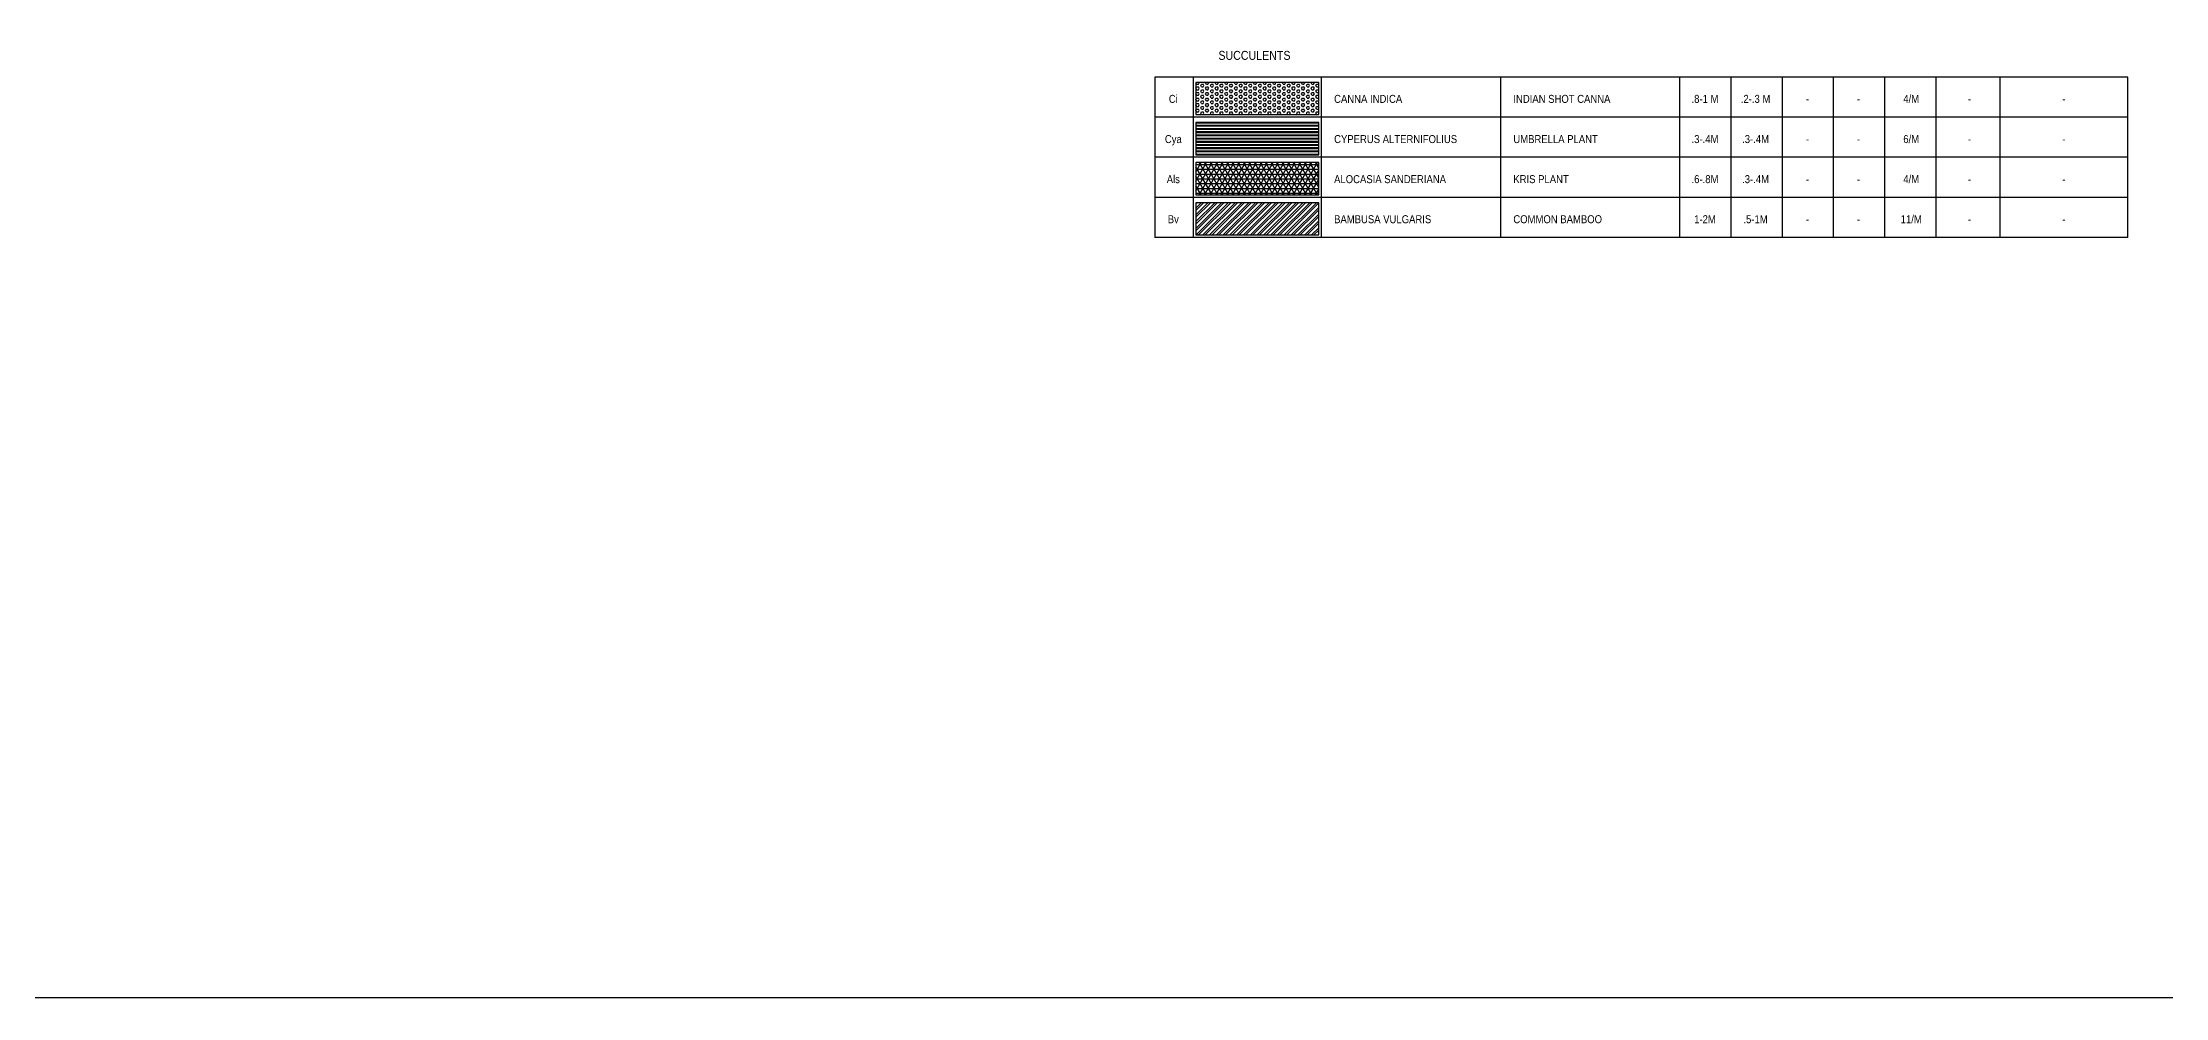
# Model space of a CAD drawing. Extents: x -2743 to -1606, y 314 to 679.
# Drawn here: x -2527 to -2361.1, y 313.7 to 388.3 of the extents above; entities that cross this region are included whole.
import ezdxf
from ezdxf.enums import TextEntityAlignment as Align

# ---------------------------------------------------------------- set-up
doc = ezdxf.new("R2010")
doc.units = 0
doc.header["$MEASUREMENT"] = 0
for name, color, linetype in [('ALOCASIA SANDERIANA-BO', 92, 'Continuous'), ('ALOCASIA SANDERIANA-HA', 109, 'Continuous'), ('BAMBUSA VULGARIS-BO', 92, 'Continuous'), ('BAMBUSA VULGARIS-HA', 109, 'Continuous'), ('CANNA INDICA-BO', 92, 'Continuous'), ('CANNA INDICA-HA', 109, 'Continuous'), ('CYPERUS ALTERNIFOLIUS-BO', 92, 'Continuous'), ('CYPERUS ALTERNIFOLIUS-HA', 109, 'Continuous'), ('L-PLNT-TAB', 1, 'Continuous'), ('L-PLNT-txt', 54, 'Continuous')]:
    doc.layers.add(name, color=color, linetype=linetype)
doc.styles.add('AUC-71-PLNT-LEG', font='architxt.shx', dxfattribs={"width": 0.85})
doc.styles.add('PLNT-LEG', font='arial.ttf', dxfattribs={"width": 0.85})

# ---------------------------------------------------------------- blocks, each defined once
blk = doc.blocks.new('LS-71-PNT-TAB')
at = {"style": 'AUC-71-PLNT-LEG'}
for tag, width, p in [('ABRV.', 0.85, (1439, 0)), ('SYMBOL', 0.85, (7527, 0)), ('HEIGHT', 0.85, (42963, 0)), ('SPREAD', 0.85, (46921, 0)), ('CALIBER', 0.85, (50966, 0)), ('ROOTS', 0.85, (54958, 0)), ('SPACING', 0.75, (59078, 0)), ('QUANTITY', 0.9, (63622, 0)), ('REMARKS', 0.9, (69211, 0))]:
    blk.add_attdef(tag, text='', height=625, dxfattribs=dict(at, width=width)).set_placement(p, align=Align.CENTER)
at = {"style": 'AUC-71-PLNT-LEG', "width": 0.85}
for tag, p in [('BOTANICAL-NAME', (14000, 0)), ('COMMON-NAME', (28000, 0))]:
    blk.add_attdef(tag, p, '', height=625, dxfattribs=at)

msp = doc.modelspace()

# ---------------------------------------------------------------- hatches: boundary and pattern name
at = {"layer": 'ALOCASIA SANDERIANA-HA', "linetype": 'Continuous'}
h = msp.add_hatch(dxfattribs=at)
h.set_pattern_fill('NET3', color=256, scale=3)
h.set_pattern_definition([(0, (-1677.46062, 534.7437), (0, 0.375), []), (60, (-1677.46062, 534.7437), (-0.32475953, 0.1875), []), (120, (-1677.46062, 534.7437), (-0.32475953, -0.1875), [])])
h.paths.add_polyline_path([(-2427.26, 376.36), (-2427.26, 378.88), (-2436.86, 378.88), (-2436.86, 376.36)])
at = {"layer": 'BAMBUSA VULGARIS-HA', "linetype": 'Continuous'}
h = msp.add_hatch(dxfattribs=at)
h.set_pattern_fill('STEEL', color=256, scale=3)
h.set_pattern_definition([(45, (-1677.46062, 534.7437), (-0.26516504, 0.26516504), []), (45, (-1677.46062, 534.9312), (-0.26516504, 0.26516504), [])])
h.paths.add_polyline_path([(-2427.26, 373.23), (-2427.26, 375.75), (-2436.86, 375.75), (-2436.86, 373.23)])
at = {"layer": 'CANNA INDICA-HA', "linetype": 'Continuous'}
h = msp.add_hatch(dxfattribs=at)
h.set_pattern_fill('HEX', color=256)
h.set_pattern_definition([(0, (-1871.6628, 538.51442), (0, 0.21650635), [0.125, -0.25]), (120, (-1871.6628, 538.51442), (-0.1875, -0.108253175), [0.125, -0.25]), (60, (-1871.5378, 538.51442), (-0.1875, 0.108253175), [0.125, -0.25])])
h.paths.add_polyline_path([(-2427.26, 382.63), (-2427.26, 385.15), (-2436.86, 385.15), (-2436.86, 382.63)])
at = {"layer": 'CYPERUS ALTERNIFOLIUS-HA', "linetype": 'Continuous'}
h = msp.add_hatch(dxfattribs=at)
h.set_pattern_fill('PLAST', color=256)
h.set_pattern_definition([(0, (-1677.46062, 534.7437), (0, 0.25), []), (0, (-1677.46062, 534.77496), (0, 0.25), []), (0, (-1677.46062, 534.8062), (0, 0.25), [])])
h.paths.add_polyline_path([(-2427.26, 379.49), (-2427.26, 382.01), (-2436.86, 382.01), (-2436.86, 379.49)])

# ---------------------------------------------------------------- linework, layer by layer
msp.add_lwpolyline([(-2009.54, 678.63), (-2742.63, 678.63), (-2742.63, 313.67), (-2009.54, 313.67)], close=True)
at = {"layer": 'ALOCASIA SANDERIANA-BO'}
msp.add_lwpolyline([(-2427.26, 376.36), (-2427.26, 378.88), (-2436.86, 378.88), (-2436.86, 376.36), (-2427.26, 376.36)], dxfattribs=at)
at = {"layer": 'BAMBUSA VULGARIS-BO'}
msp.add_lwpolyline([(-2427.26, 373.23), (-2427.26, 375.75), (-2436.86, 375.75), (-2436.86, 373.23), (-2427.26, 373.23)], dxfattribs=at)
at = {"layer": 'CANNA INDICA-BO'}
msp.add_lwpolyline([(-2427.26, 382.63), (-2427.26, 385.15), (-2436.86, 385.15), (-2436.86, 382.63), (-2427.26, 382.63)], dxfattribs=at)
at = {"layer": 'CYPERUS ALTERNIFOLIUS-BO'}
msp.add_lwpolyline([(-2427.26, 379.49), (-2427.26, 382.01), (-2436.86, 382.01), (-2436.86, 379.49), (-2427.26, 379.49)], dxfattribs=at)
at = {"layer": 'L-PLNT-TAB', "flags": 128}
for points in [[(-2440.07, 385.57), (-2440.07, 373.04)], [(-2364.07, 385.57), (-2440.07, 385.57)], [(-2437.07, 385.57), (-2437.07, 373.04)], [(-2427.07, 385.57), (-2427.07, 373.04)], [(-2413.07, 385.57), (-2413.07, 373.04)], [(-2399.07, 385.57), (-2399.07, 373.04)], [(-2395.07, 385.57), (-2395.07, 373.04)], [(-2391.07, 385.57), (-2391.07, 373.04)], [(-2387.07, 385.57), (-2387.07, 373.04)], [(-2383.07, 385.57), (-2383.07, 373.04)], [(-2379.07, 385.57), (-2379.07, 373.04)], [(-2374.07, 385.57), (-2374.07, 373.04)], [(-2364.07, 373.04), (-2364.07, 385.57)], [(-2364.07, 382.44), (-2440.07, 382.44)], [(-2364.07, 379.31), (-2440.07, 379.31)], [(-2364.07, 376.17), (-2440.07, 376.17)], [(-2364.07, 373.04), (-2440.07, 373.04)]]:
    msp.add_lwpolyline(points, dxfattribs=at)

# ---------------------------------------------------------------- block references
at = {"layer": 'L-PLNT-txt'}
ref = msp.add_blockref('LS-71-PNT-TAB', (-2440.06, 383.55), dxfattribs=dict(at, xscale=0.0009999999999763527, yscale=0.0009999999999763527, zscale=0.0009999999999763527))
ref.add_attrib('ABRV.', 'Ci', dxfattribs={"layer": '0', "height": 0.625, "rotation": 360, "style": 'PLNT-LEG', "width": 0.85}).set_placement((-2438.62, 383.55), align=Align.CENTER)
ref.add_attrib('BOTANICAL-NAME', 'CANNA INDICA', (-2426.06, 383.55), dxfattribs={"layer": '0', "height": 0.625, "rotation": 360, "style": 'PLNT-LEG', "width": 0.85})
ref.add_attrib('COMMON-NAME', 'INDIAN SHOT CANNA', (-2412.06, 383.55), dxfattribs={"layer": '0', "height": 0.625, "rotation": 360, "style": 'PLNT-LEG', "width": 0.85})
ref.add_attrib('HEIGHT', '.8-1 M', dxfattribs={"layer": '0', "height": 0.625, "rotation": 360, "style": 'PLNT-LEG', "width": 0.85}).set_placement((-2397.09, 383.55), align=Align.CENTER)
ref.add_attrib('SPREAD', '.2-.3 M', dxfattribs={"layer": '0', "height": 0.625, "rotation": 360, "style": 'PLNT-LEG', "width": 0.85}).set_placement((-2393.14, 383.55), align=Align.CENTER)
ref.add_attrib('CALIBER', '-', dxfattribs={"layer": '0', "height": 0.625, "rotation": 360, "style": 'PLNT-LEG', "width": 0.85}).set_placement((-2389.09, 383.55), align=Align.CENTER)
ref.add_attrib('ROOTS', '-', dxfattribs={"layer": '0', "height": 0.625, "rotation": 360, "style": 'PLNT-LEG', "width": 0.85}).set_placement((-2385.1, 383.55), align=Align.CENTER)
ref.add_attrib('SPACING', '4/M', dxfattribs={"layer": '0', "height": 0.625, "rotation": 360, "style": 'PLNT-LEG', "width": 0.85}).set_placement((-2380.98, 383.55), align=Align.CENTER)
ref.add_attrib('QUANTITY', '-', dxfattribs={"layer": '0', "height": 0.625, "rotation": 360, "style": 'PLNT-LEG', "width": 0.85}).set_placement((-2376.43, 383.55), align=Align.CENTER)
ref.add_attrib('REMARKS', '-', dxfattribs={"layer": '0', "height": 0.625, "rotation": 360, "style": 'PLNT-LEG', "width": 0.85}).set_placement((-2369.06, 383.55), align=Align.CENTER)
ref = msp.add_blockref('LS-71-PNT-TAB', (-2440.06, 380.41), dxfattribs=dict(at, xscale=0.0009999999999763527, yscale=0.0009999999999763527, zscale=0.0009999999999763527))
ref.add_attrib('ABRV.', 'Cya', dxfattribs={"layer": '0', "height": 0.625, "rotation": 360, "style": 'PLNT-LEG', "width": 0.85}).set_placement((-2438.62, 380.41), align=Align.CENTER)
ref.add_attrib('BOTANICAL-NAME', 'CYPERUS ALTERNIFOLIUS', (-2426.06, 380.41), dxfattribs={"layer": '0', "height": 0.625, "rotation": 360, "style": 'PLNT-LEG', "width": 0.85})
ref.add_attrib('COMMON-NAME', 'UMBRELLA PLANT', (-2412.06, 380.41), dxfattribs={"layer": '0', "height": 0.625, "rotation": 360, "style": 'PLNT-LEG', "width": 0.85})
ref.add_attrib('HEIGHT', '.3-.4M', dxfattribs={"layer": '0', "height": 0.625, "rotation": 360, "style": 'PLNT-LEG', "width": 0.85}).set_placement((-2397.09, 380.41), align=Align.CENTER)
ref.add_attrib('SPREAD', '.3-.4M', dxfattribs={"layer": '0', "height": 0.625, "rotation": 360, "style": 'PLNT-LEG', "width": 0.85}).set_placement((-2393.14, 380.41), align=Align.CENTER)
ref.add_attrib('CALIBER', '-', dxfattribs={"layer": '0', "height": 0.625, "rotation": 360, "style": 'PLNT-LEG', "width": 0.85}).set_placement((-2389.09, 380.41), align=Align.CENTER)
ref.add_attrib('ROOTS', '-', dxfattribs={"layer": '0', "height": 0.625, "rotation": 360, "style": 'PLNT-LEG', "width": 0.85}).set_placement((-2385.1, 380.41), align=Align.CENTER)
ref.add_attrib('SPACING', '6/M', dxfattribs={"layer": '0', "height": 0.625, "rotation": 360, "style": 'PLNT-LEG', "width": 0.85}).set_placement((-2380.98, 380.41), align=Align.CENTER)
ref.add_attrib('QUANTITY', '-', dxfattribs={"layer": '0', "height": 0.625, "rotation": 360, "style": 'PLNT-LEG', "width": 0.85}).set_placement((-2376.43, 380.41), align=Align.CENTER)
ref.add_attrib('REMARKS', '-', dxfattribs={"layer": '0', "height": 0.625, "rotation": 360, "style": 'PLNT-LEG', "width": 0.85}).set_placement((-2369.06, 380.41), align=Align.CENTER)
ref = msp.add_blockref('LS-71-PNT-TAB', (-2440.06, 377.28), dxfattribs=dict(at, xscale=0.0009999999999763527, yscale=0.0009999999999763527, zscale=0.0009999999999763527))
ref.add_attrib('ABRV.', 'Als', dxfattribs={"layer": '0', "height": 0.625, "rotation": 360, "style": 'PLNT-LEG', "width": 0.85}).set_placement((-2438.62, 377.28), align=Align.CENTER)
ref.add_attrib('BOTANICAL-NAME', 'ALOCASIA SANDERIANA', (-2426.06, 377.28), dxfattribs={"layer": '0', "height": 0.625, "rotation": 360, "style": 'PLNT-LEG', "width": 0.85})
ref.add_attrib('COMMON-NAME', 'KRIS PLANT', (-2412.06, 377.28), dxfattribs={"layer": '0', "height": 0.625, "rotation": 360, "style": 'PLNT-LEG', "width": 0.85})
ref.add_attrib('HEIGHT', '.6-.8M', dxfattribs={"layer": '0', "height": 0.625, "rotation": 360, "style": 'PLNT-LEG', "width": 0.85}).set_placement((-2397.09, 377.28), align=Align.CENTER)
ref.add_attrib('SPREAD', '.3-.4M', dxfattribs={"layer": '0', "height": 0.625, "rotation": 360, "style": 'PLNT-LEG', "width": 0.85}).set_placement((-2393.14, 377.28), align=Align.CENTER)
ref.add_attrib('CALIBER', '-', dxfattribs={"layer": '0', "height": 0.625, "rotation": 360, "style": 'PLNT-LEG', "width": 0.85}).set_placement((-2389.09, 377.28), align=Align.CENTER)
ref.add_attrib('ROOTS', '-', dxfattribs={"layer": '0', "height": 0.625, "rotation": 360, "style": 'PLNT-LEG', "width": 0.85}).set_placement((-2385.1, 377.28), align=Align.CENTER)
ref.add_attrib('SPACING', '4/M', dxfattribs={"layer": '0', "height": 0.625, "rotation": 360, "style": 'PLNT-LEG', "width": 0.85}).set_placement((-2380.98, 377.28), align=Align.CENTER)
ref.add_attrib('QUANTITY', '-', dxfattribs={"layer": '0', "height": 0.625, "rotation": 360, "style": 'PLNT-LEG', "width": 0.85}).set_placement((-2376.43, 377.28), align=Align.CENTER)
ref.add_attrib('REMARKS', '-', dxfattribs={"layer": '0', "height": 0.625, "rotation": 360, "style": 'PLNT-LEG', "width": 0.85}).set_placement((-2369.06, 377.28), align=Align.CENTER)
ref = msp.add_blockref('LS-71-PNT-TAB', (-2440.06, 374.15), dxfattribs=dict(at, xscale=0.0009999999999763527, yscale=0.0009999999999763527, zscale=0.0009999999999763527))
ref.add_attrib('ABRV.', 'Bv', dxfattribs={"layer": '0', "height": 0.625, "rotation": 360, "style": 'PLNT-LEG', "width": 0.85}).set_placement((-2438.62, 374.15), align=Align.CENTER)
ref.add_attrib('BOTANICAL-NAME', 'BAMBUSA VULGARIS', (-2426.06, 374.15), dxfattribs={"layer": '0', "height": 0.625, "rotation": 360, "style": 'PLNT-LEG', "width": 0.85})
ref.add_attrib('COMMON-NAME', 'COMMON BAMBOO', (-2412.06, 374.15), dxfattribs={"layer": '0', "height": 0.625, "rotation": 360, "style": 'PLNT-LEG', "width": 0.85})
ref.add_attrib('HEIGHT', '1-2M', dxfattribs={"layer": '0', "height": 0.625, "rotation": 360, "style": 'PLNT-LEG', "width": 0.85}).set_placement((-2397.09, 374.15), align=Align.CENTER)
ref.add_attrib('SPREAD', '.5-1M', dxfattribs={"layer": '0', "height": 0.625, "rotation": 360, "style": 'PLNT-LEG', "width": 0.85}).set_placement((-2393.14, 374.15), align=Align.CENTER)
ref.add_attrib('CALIBER', '-', dxfattribs={"layer": '0', "height": 0.625, "rotation": 360, "style": 'PLNT-LEG', "width": 0.85}).set_placement((-2389.09, 374.15), align=Align.CENTER)
ref.add_attrib('ROOTS', '-', dxfattribs={"layer": '0', "height": 0.625, "rotation": 360, "style": 'PLNT-LEG', "width": 0.85}).set_placement((-2385.1, 374.15), align=Align.CENTER)
ref.add_attrib('SPACING', '11/M', dxfattribs={"layer": '0', "height": 0.625, "rotation": 360, "style": 'PLNT-LEG', "width": 0.85}).set_placement((-2380.98, 374.15), align=Align.CENTER)
ref.add_attrib('QUANTITY', '-', dxfattribs={"layer": '0', "height": 0.625, "rotation": 360, "style": 'PLNT-LEG', "width": 0.85}).set_placement((-2376.43, 374.15), align=Align.CENTER)
ref.add_attrib('REMARKS', '-', dxfattribs={"layer": '0', "height": 0.625, "rotation": 360, "style": 'PLNT-LEG', "width": 0.85}).set_placement((-2369.06, 374.15), align=Align.CENTER)

# ---------------------------------------------------------------- texts
at = {"layer": 'L-PLNT-txt', "style": 'PLNT-LEG', "width": 0.85}
msp.add_text('SUCCULENTS', height=0.7, rotation=360, dxfattribs=at).set_placement((-2435.1, 387.26), align=Align.MIDDLE_LEFT)

doc.saveas('drawing.dxf')
